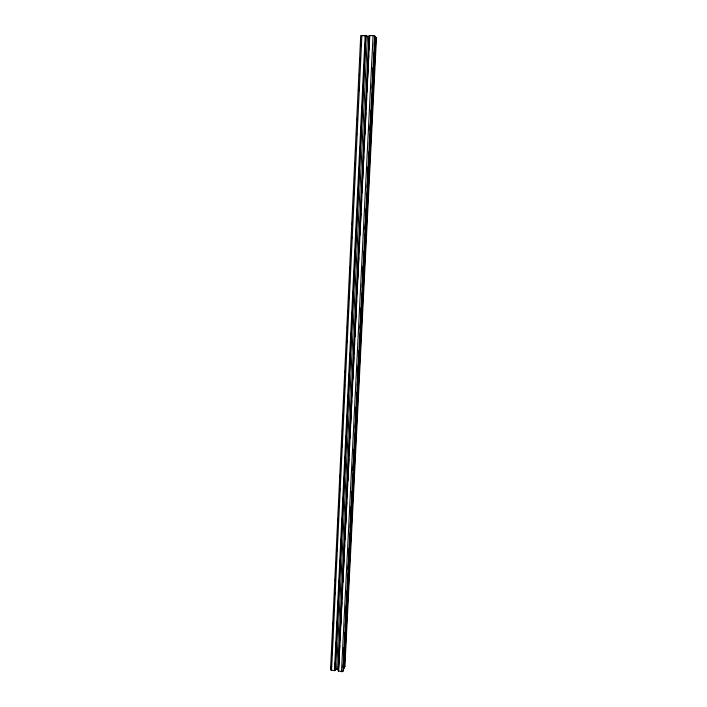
<?xml version="1.0" encoding="UTF-8"?>
<svg xmlns="http://www.w3.org/2000/svg" width="707" height="707" viewBox="0 0 707 707"><rect width="100%" height="100%" fill="white"/><g stroke="black" fill="none" stroke-linecap="round" stroke-linejoin="round"><path stroke-width="1.06" d="M335.021 670.598L331.548 670.316A1.273 0.601 2.6 0 1 330.558 669.573L360.729 35.589L365.899 35.615L335.047 670.563L365.819 35.527M330.558 669.573L331.256 666.003M331.777 654.974L331.937 651.66M332.467 640.63L332.626 637.325M333.2 625.191L333.359 621.886M333.89 610.857L334.04 607.543M334.623 595.409L334.782 592.104M335.304 581.074L335.463 577.76M336.046 565.627L336.196 562.321M336.726 551.292L336.885 547.987M337.46 535.853L337.566 533.644M338.149 521.51L338.308 518.204M338.883 506.071L338.989 503.861M339.563 491.727L339.722 488.422M340.253 477.393L340.412 474.088M340.986 461.954L341.145 458.64M341.675 447.611L341.826 444.305M342.409 432.171L342.568 428.857M343.089 417.828L343.248 414.523M343.832 402.389L343.929 400.189M344.512 388.055L344.671 384.741M345.246 372.607L345.352 370.406M345.935 358.272L346.094 354.958M346.669 342.833L346.775 340.624M347.349 328.49L347.508 325.185M348.091 313.051L348.197 310.841M348.772 298.708L348.931 295.402M349.452 284.373L349.612 281.059M350.195 268.934L350.301 266.725M350.875 254.591L351.034 251.285M351.618 239.152L351.715 236.942M352.298 224.808L352.457 221.503M353.032 209.369L353.138 207.16M353.721 195.026L353.871 191.721M354.454 179.587L354.56 177.386M355.135 165.252L355.241 163.043M355.877 149.804L355.983 147.604M356.558 135.47L356.664 133.261M357.291 120.031L357.397 117.822M357.981 105.688L358.087 103.487M358.661 91.353L358.82 88.039M359.395 75.905L359.501 73.705M360.084 61.571L360.243 58.257M360.817 46.132L360.923 43.922M331.548 670.316L361.887 35.35M334.473 670.704L365.174 35.412M335.18 669.105A1.9 0.901 2.7 0 1 336.603 669.025L367.419 36.269L369.408 36.296M369.001 36.296L338.008 669.211L336.603 669.025M338.185 670.943L369.319 35.589L373.455 35.571L375.223 36.455L343.558 669.838L343.001 671.208A1.273 0.61 2.9 0 1 341.508 671.623L338.264 670.74M338.6 668.469L338.98 660.753M339.307 654.143L339.74 645.323M340.005 639.808L340.438 630.989M340.712 625.483L341.145 616.663M341.419 611.148L341.852 602.329M342.117 596.814L342.55 588.003M342.824 582.488L343.257 573.669M343.522 568.154L343.956 559.334M344.282 552.724L344.663 545.009M344.928 539.494L345.361 530.674M345.688 524.064L346.068 516.349M346.395 509.729L346.775 502.014M347.04 496.508L347.473 487.689M347.8 481.069L348.18 473.354M348.498 466.744L348.878 459.029M349.205 452.409L349.638 443.589M349.912 438.084L350.336 429.264M350.61 423.749L351.043 414.929M351.317 409.415L351.75 400.604M352.015 395.089L352.448 386.269M352.775 379.659L353.155 371.935M353.473 365.325L353.853 357.609M354.127 352.095L354.56 343.275M354.887 336.665L355.259 328.949M355.586 322.33L355.966 314.615M356.293 308.005L356.673 300.289M356.991 293.67L357.371 285.955M357.698 279.345L358.078 271.629M358.396 265.01L358.776 257.295M359.103 250.685L359.536 241.865M359.863 235.245L360.243 227.53M360.508 222.016L360.941 213.205M361.268 206.585L361.648 198.87M361.966 192.26L362.346 184.536M362.62 179.03L363.053 170.21M363.38 163.591L363.752 155.876M364.078 149.265L364.459 141.55M364.785 134.931L365.166 127.216M365.484 120.605L365.864 112.89M366.191 106.271L366.571 98.556M366.889 91.945L367.269 84.23M367.596 77.611L367.976 69.896M368.356 62.181L368.674 55.561M369.001 48.951L369.381 41.236M338.573 671.243L369.788 35.491M341.508 671.623L373.075 35.553M343.001 671.208L374.71 35.836M343.275 667.337L343.549 661.823M343.938 654.108L344.265 647.488M344.654 639.764L344.981 633.154M345.361 625.43L345.696 618.811M346.077 611.095L346.412 604.476M346.792 596.761L347.075 591.246M347.508 582.427L347.791 576.912M348.171 569.188L348.507 562.569M348.887 554.854L349.223 548.234M349.603 540.519L349.938 533.9M350.318 526.185L350.645 519.565M351.034 511.841L351.308 506.327M351.75 497.507L352.024 491.992M352.466 483.173L352.74 477.658M353.129 469.943L353.456 463.324M353.845 455.6L354.172 448.989M354.56 441.265L354.887 434.646M355.276 426.931L355.55 421.416M355.992 412.596L356.266 407.082M356.708 398.262L356.982 392.747M357.362 385.023L357.698 378.404M358.078 370.689L358.414 364.07M358.794 356.355L359.076 350.84M359.51 342.02L359.792 336.505M360.225 327.677L360.508 322.162M360.941 313.342L361.215 307.828M361.604 300.113L361.931 293.493M362.32 285.778L362.647 279.159M363.036 271.435L363.31 265.92M363.752 257.101L364.025 251.586M364.467 242.766L364.741 237.252M365.183 228.432L365.457 222.917M365.899 214.097L366.173 208.583M366.562 200.859L366.889 194.239M367.278 186.524L367.552 181.01M367.993 172.19L368.267 166.675M368.709 157.855L368.983 152.341M369.425 143.512L369.699 137.998M370.141 129.178L370.415 123.663M370.795 115.948L371.078 110.433M371.511 101.614L371.785 96.099M372.227 87.27L372.501 81.756M372.942 72.936L373.216 67.421M373.658 58.601L373.932 53.087M374.374 44.267L374.648 38.752M359.032 362.567L375.382 37.197L376.451 37.913L344.883 666.586L343.947 668.106L343.31 668.035L343.646 661.416M343.973 654.806L344.362 647.082M344.636 641.567L345.078 632.747M345.352 627.233L345.741 619.509M346.068 612.889L346.457 605.174M346.784 598.555L347.172 590.831M347.499 584.221L347.888 576.497M348.215 569.877L348.604 562.162M348.931 555.543L349.32 547.819M349.594 542.304L349.974 534.589M350.31 527.97L350.69 520.246M351.026 513.636L351.406 505.912M351.741 499.292L352.121 491.577M352.457 484.958L352.837 477.234M353.173 470.623L353.553 462.899M353.836 457.385L354.216 449.67M354.552 443.05L354.932 435.326M355.268 428.707L355.648 420.992M355.983 414.373L356.363 406.649M356.699 400.038L357.079 392.314M357.415 385.695L357.742 379.085M358.069 372.465L358.458 364.741M358.785 358.122L359.174 350.407M359.501 343.788L359.89 336.064M360.217 329.453L360.605 321.729M360.932 315.11L361.321 307.395M361.657 300.775L361.984 294.156M362.311 287.537L362.7 279.822M363.027 273.202L363.416 265.478M363.743 258.868L364.132 251.144M364.459 244.525L364.847 236.81M365.174 230.19L365.51 223.571M365.89 215.856L366.226 209.237M366.553 202.617L366.942 194.902M367.269 188.283L367.658 180.559M367.985 173.94L368.374 166.225M368.7 159.605L369.089 151.881M369.416 145.271L369.752 138.652M370.132 130.928L370.468 124.317M370.795 117.698L371.184 109.974M371.511 103.355L371.9 95.639M372.227 89.02L372.616 81.296M372.942 74.686L373.269 68.066M373.658 60.342L373.985 53.732M374.374 46.008L374.701 39.389M343.752 668.097L346.898 605.227M347.013 603.018L350.433 534.633M350.539 532.433L351.149 520.299M351.255 518.09L354.675 449.705M354.79 447.504L358.21 379.12M358.316 376.911L358.926 364.777M344.336 667.929L375.947 37.303M376.469 37.939L375.797 38.134M363.76 35.703L365.864 35.642M367.419 36.269L365.846 36.128M335.012 668.46A1.891 0.893 2.6 0 1 334.756 668.583M344.689 666.127A1.264 0.592 3 0 1 344.883 666.586M338.308 668.672A1.352 0.636 2.8 0 1 336.7 668.442"/></g></svg>
